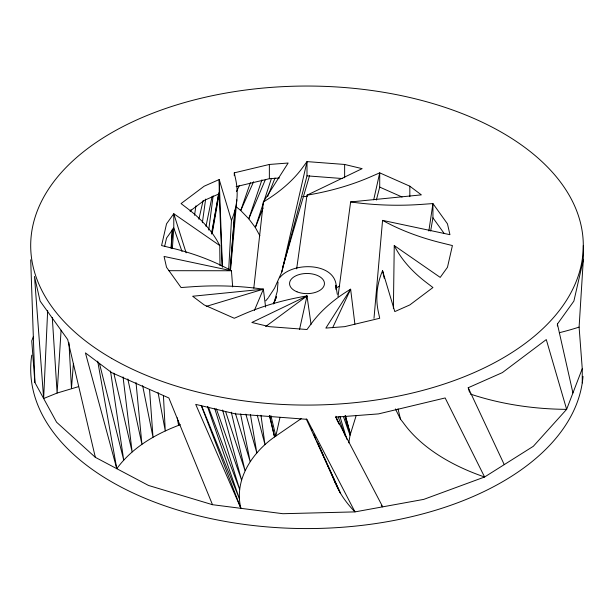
<?xml version="1.0" encoding="UTF-8"?>
<svg xmlns="http://www.w3.org/2000/svg" width="614" height="614" viewBox="0 0 614 614"><rect width="100%" height="100%" fill="white"/><g stroke="black" fill="none" stroke-linecap="round" stroke-linejoin="round"><path stroke-width="0.92" d="M557.389 325.965L557.412 324.054L573.883 301.098L583.3 259.806L583.3 245.562M393.397 308.573L394.249 245.562L440.215 277.398L447.468 267.29L452.418 245.562L442.441 243.113A195.904 113.106 0 0 1 382.56 220.372L373.995 318.328M278.027 282.095L277.275 291.351L273.706 303.884L276.553 296.447M78.577 386.628L57.117 393.052L43.64 398.517L47.662 310.638M228.661 270.083L231.44 220.372A195.904 113.106 0 0 0 235.615 179.065L234.287 172.849L269.362 164.46L288.143 163.032L263.375 201.937L253.797 288.189M171.314 248.087L172.411 229.007L171.014 248.125M582.249 382.952L582.249 368.699L579.102 327.101L583.3 259.806M61.085 330.225L57.117 393.052L52.282 317.423M172.396 248.018L173.785 227.971L173.785 213.726L219.751 245.562L219.981 265.601M73.411 363.572L71.47 388.409L68.96 342.666M230.273 270.068L234.947 210.172L230.526 264.388M230.058 270.099L230.373 266.292M230.519 270.152L236.827 199.826M208.729 230.027L213.15 195.812M337.984 296.677L350.625 201.937L421.357 194.868L409.83 186.195L379.713 172.849L371.056 176.617A195.904 113.106 0 0 1 307 195.183L296.654 268.84M202.359 222.728L205.636 199.105M194.538 215.276L195.935 205.805M428.848 230.964L432.939 203.579L422.179 204.347A195.904 113.106 0 0 1 350.625 201.937M348.775 442.871L350.041 435.303L356.151 415.647M211.784 233.903L218.707 193.594L211.454 233.85M430.629 231.033L432.939 217.832L432.939 203.579L447.468 223.834L449.939 234.678L382.56 220.372M212.191 233.435L219.206 193.786L219.206 179.534L204.17 186.195L181.061 203.579L187.592 208.583A195.904 113.106 0 0 1 219.751 245.562M205.974 226.366L212.076 196.518M279.984 417.382L275.832 436.07C252.761 451.628 233.673 479.45 240.895 508.331L195.72 404.38L235.492 413.897L307 419.331L354.976 511.892L423.767 499.374L484.599 477.001L533.328 446.294L566.638 409.354L582.249 368.699M299.517 329.564L307 295.933A195.904 113.106 0 0 0 242.944 314.498L234.287 318.267L204.17 304.928L192.642 296.247L263.375 289.186L265.609 307.138M373.711 199.773L379.713 172.849L379.713 187.101L376.359 200.049M164.675 246.229L166.532 238.078L173.785 227.971L182.028 251.517M198.875 219.221L203.111 200.609M190.47 211.584L190.939 209.727M307 195.183L362.137 168.65L344.638 164.46L307 161.605L307 175.85L281.749 272.117L274.519 288.242L268.579 297.291M282.762 267.067L309.586 175.535M271.465 178.352L255.34 227.533L259.883 235.761M261.925 179.887L248.785 218.814L255.34 227.533L263.084 208.062M250.405 182.619L240.742 210.525L248.785 218.814L265.202 180.017M275.594 298.964L276.538 296.485M33.417 336.564L31.751 340.893L34.898 382.499L56.588 422.217L95.339 457.338L148.519 485.467L212.498 504.7L282.916 513.711L354.976 511.892A195.904 113.106 0 0 1 333.364 477.853M267.658 196.557L275.049 177.976M254.419 310.354L263.375 289.186A195.904 113.106 0 0 0 191.821 286.776L181.061 287.536L166.532 267.29L164.061 256.445L231.44 270.751L232.668 286.892M253.59 181.744L240.742 210.525L236.375 206.941M332.65 327.761L350.625 289.186L354.892 324.115M236.536 191.514L239.368 185.466M273.376 303.753L275.279 299.793M212.498 504.7L168.85 397.956L111.625 372.606L85.423 352.889L116.783 468.682C132.302 447.36 156.025 433.714 180.347 424.696M265.724 300.845L268.149 297.967M279.669 277.812C292.379 261.004 338.936 261.925 336.165 289.685L335.827 285.28L337.309 294.367M190.01 211.101L204.17 200.44L219.206 193.786L218.868 192.658M265.647 326.525L307 295.933L311.052 324.369M301.19 418.656L275.832 436.07L270.904 415.64M336.51 287.782L339.719 285.955M307 295.933L251.863 322.473L269.362 326.656L307 329.518L311.237 323.755A195.904 113.106 0 0 1 350.625 289.186L325.857 328.083L344.638 326.656L379.713 318.267L378.385 312.058A195.904 113.106 0 0 1 382.56 270.751L394.794 311.59L409.83 304.928L432.939 287.536L426.408 282.54A195.904 113.106 0 0 1 394.249 245.562M469.541 392.292L468.221 387.733L502.375 372.606L546.283 339.573L566.638 409.354A195.904 113.106 0 0 1 470.247 394.004M206.243 306.401L263.375 289.186M236.137 186.656L269.362 178.712L279.431 177.999M339.02 424.113L335.835 417.136L378.508 413.897L445.15 397.956L484.599 477.001A195.904 113.106 0 0 1 403.413 422.908L400.474 419.116L395.416 408.932M302.633 196.603L307.376 196.48M168.804 270.697L231.44 270.751A195.904 113.106 0 0 0 171.559 248.002L161.582 245.562L166.532 223.834L173.785 213.726L186.126 252.838M307 175.85L342.758 178.567M379.713 187.101L402.086 197.01M381.263 505.652L382.714 506.849L335.835 417.136M432.939 217.832L444.114 233.404M468.221 387.733L504.247 464.621M306.225 418.94L340.286 492.927L327.83 465.151M318.098 443.446L323.939 456.471M324.714 458.205L327.055 463.416M311.352 428.841L312.127 430.591M313.67 434.075L315.98 439.309M316.755 441.059L335.267 482.942M201.476 405.578L239.437 498.867L207.417 406.422M201.269 405.631L240.895 508.331M208.361 407.051L239.652 489.366L214.693 408.333M338.191 416.852L345.145 435.756M216.351 408.855L241.525 479.925L222.59 410.006M343.356 416.415L350.041 435.303L344.815 416M335.958 416.238L337.754 421.672M225.538 411.418L245.04 470.646L231.309 412.186M281.481 271.234L281.749 272.117L307 161.605L302.763 167.369A195.904 113.106 0 0 1 263.375 201.937L263.383 204.8M235.362 413.199L250.159 461.613L240.611 413.989M339.956 416.461L346.81 439.286M231.44 220.372L219.206 179.534L222.422 267.259M245.853 414.166L256.829 452.925L250.389 414.465M345.298 415.839L350.387 434.182L345.482 415.808M257.243 415.148L264.995 444.674L260.973 415.256M99.506 363.642L123.721 460.063L110.505 371.048M269.346 415.555L274.55 436.938L269.723 415.601M398.018 408.87L400.474 419.116M95.339 457.338L67.717 339.573L40.117 301.098L34.499 276.453L43.64 398.517M113.79 373.12L132.133 451.896L123.046 376.919M557.412 324.054L572.931 392.96M384.218 278.219L382.56 270.751L382.683 272.654M127.812 378.945L141.926 444.26L136.016 382.537M142.632 385.615L153.009 437.237L149.54 389.406M158.067 392.546L165.266 430.89L163.431 395.577M97.695 361.139L116.783 468.682M177.239 417.789L178.567 425.295L178.405 420.544M219.206 193.786L222.138 266.276M30.7 259.806L34.898 382.499M409.83 186.195L409.83 196.641M344.638 164.46L344.638 177.761M269.362 164.46L269.362 178.712M234.287 172.849L234.287 175.704M583.008 376.367A276.3 159.517 0 0 1 288.618 528.217A276.3 159.517 0 0 1 31.751 355.145M579.102 327.101A195.904 113.106 0 0 1 559.346 332.696M111.625 358.361A276.3 159.517 0 0 0 573.883 286.845A276.3 159.517 0 0 0 235.492 91.478A276.3 159.517 0 0 0 111.625 358.361M296.992 291.811A17.453 10.077 0 0 0 324.384 284.435A17.453 10.077 0 0 0 299.624 274.427A17.453 10.077 0 0 0 296.992 291.811"/></g></svg>
